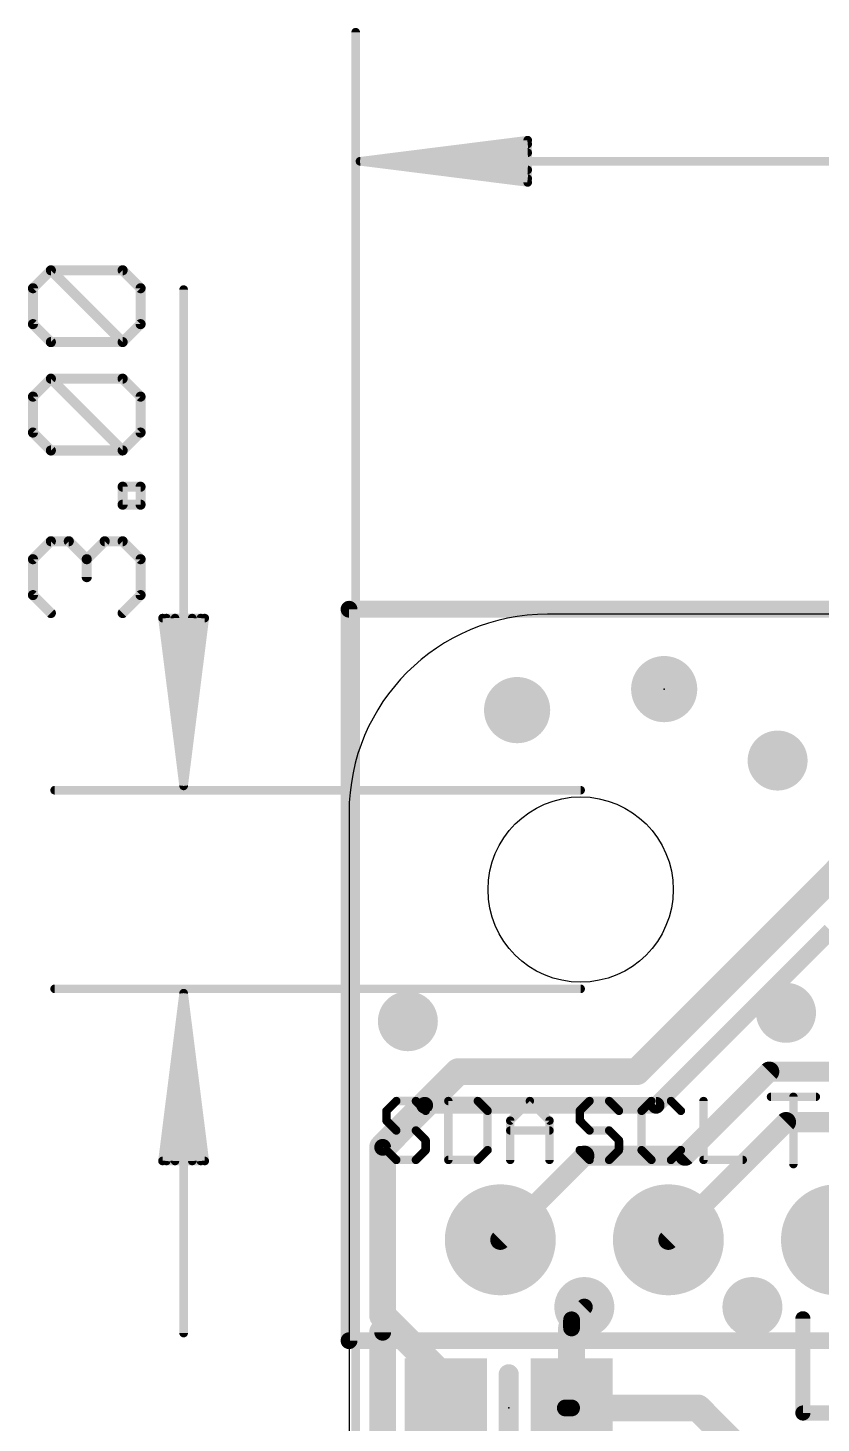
# Model space of a CAD drawing. Extents: x -5.3 to 74.7, y -12.4 to 39.9.
# Drawn here: x -4.85 to 7.13, y 18.44 to 39.52 of the extents above; entities that cross this region are included whole.
import ezdxf

# ---------------------------------------------------------------- set-up
doc = ezdxf.new("R2010")
doc.units = 0
for name, color, linetype in [('1', 12, 'CONTINUOUS'), ('16', 5, 'CONTINUOUS'), ('17', 110, 'CONTINUOUS'), ('18', 110, 'CONTINUOUS'), ('20', 4, 'CONTINUOUS'), ('21', 40, 'CONTINUOUS'), ('23', 40, 'CONTINUOUS'), ('47', 253, 'CONTINUOUS')]:
    doc.layers.add(name, color=color, linetype=linetype)

# ---------------------------------------------------------------- blocks, each defined once
blk = doc.blocks.new('RECT')
blk.add_solid([(-0.5, -0.5), (0.5, -0.5), (-0.5, 0.5), (0.5, 0.5)])
blk = doc.blocks.new('PIE')
at = {"const_width": 0.5}
blk.add_lwpolyline([(0, -0.25, 1), (0, 0.25, 1), (0, -0.25)], format="xyb", dxfattribs=at)
blk = doc.blocks.new('ROUNDP')
at = {"const_width": 0.5}
blk.add_lwpolyline([(0, -0.25, 1), (0, 0.25, 1), (0, -0.25)], format="xyb", dxfattribs=at)
blk = doc.blocks.new('ROUNDV')
at = {"const_width": 0.5}
blk.add_lwpolyline([(0, -0.25, 1), (0, 0.25, 1), (0, -0.25)], format="xyb", dxfattribs=at)

msp = doc.modelspace()

# ---------------------------------------------------------------- linework, layer by layer
at = {"layer": '1'}
for points, const_width in [([(0, 30.734), (0, 19.685)], 0.254), ([(65.024, 30.734), (0, 30.734)], 0.254), ([(4.349, 23.749), (8.37, 27.77)], 0.4064), ([(0.508, 22.606), (1.651, 23.749)], 0.4064), ([(1.651, 23.749), (4.349, 23.749)], 0.4064), ([(5.08, 22.479), (6.35, 23.749)], 0.3048), ([(6.35, 23.749), (9.906, 23.749)], 0.3048), ([(4.826, 21.209), (6.604, 22.987)], 0.3048), ([(6.604, 22.987), (11.303, 22.987)], 0.3048), ([(0.508, 20.066), (0.508, 22.606)], 0.4064), ([(2.286, 21.209), (3.556, 22.479)], 0.3048), ([(3.556, 22.479), (5.08, 22.479)], 0.3048), ([(1.463, 19.111), (0.508, 20.066)], 0.4064), ([(3.556, 20.193), (3.363, 20)], 0.254), ([(3.363, 19.878), (3.363, 18.669)], 0.4064), ([(3.363, 20), (3.363, 19.878)], 0.254), ([(0, 19.685), (27.559, 19.685)], 0.254), ([(1.463, 18.669), (1.463, 19.111)], 0.4064), ([(1.463, 18.669), (1.463, 17.6831)], 0.4064), ([(3.269, 18.669), (3.269, 17.846)], 0.4064), ([(3.363, 18.669), (3.269, 18.669)], 0.254), ([(5.273, 18.669), (3.363, 18.669)], 0.4064), ([(6.797, 17.145), (5.273, 18.669)], 0.4064)]:
    msp.add_lwpolyline(points, dxfattribs=dict(at, const_width=const_width))
for points, const_width in [([(0.0635, 30.734, 1), (-0.0635, 30.734)], 0.127), ([(0, 30.7975, 1), (0, 30.6705)], 0.127), ([(1.651, 23.8506, 1), (1.651, 23.6474)], 0.2032), ([(1.7228, 23.6772, 1), (1.5792, 23.8208)], 0.2032), ([(4.2772, 23.8208, 1), (4.4208, 23.6772)], 0.2032), ([(4.349, 23.6474, 1), (4.349, 23.8506)], 0.2032), ([(6.35, 23.8252, 1), (6.35, 23.6728)], 0.1524), ([(6.4039, 23.6951, 1), (6.2961, 23.8029)], 0.1524), ([(6.604, 23.0632, 1), (6.604, 22.9108)], 0.1524), ([(6.6579, 22.9331, 1), (6.5501, 23.0409)], 0.1524), ([(0.6096, 22.606, 1), (0.4064, 22.606)], 0.2032), ([(0.4362, 22.6778, 1), (0.5798, 22.5342)], 0.2032), ([(3.556, 22.5552, 1), (3.556, 22.4028)], 0.1524), ([(3.6099, 22.4251, 1), (3.5021, 22.5329)], 0.1524), ([(5.0261, 22.5329, 1), (5.1339, 22.4251)], 0.1524), ([(5.08, 22.4028, 1), (5.08, 22.5552)], 0.1524), ([(2.2321, 21.2629, 1), (2.3399, 21.1551)], 0.1524), ([(4.7721, 21.2629, 1), (4.8799, 21.1551)], 0.1524), ([(0.5798, 20.1378, 1), (0.4362, 19.9942)], 0.2032), ([(3.6009, 20.1481, 1), (3.5111, 20.2379)], 0.127), ([(0.4064, 20.066, 1), (0.6096, 20.066)], 0.2032), ([(3.4646, 19.878, 1), (3.2614, 19.878)], 0.2032), ([(3.4265, 20, 1), (3.2995, 20)], 0.127), ([(3.3181, 20.0449, 1), (3.4079, 19.9551)], 0.127), ([(0, 19.7485, 1), (0, 19.6215)], 0.127), ([(3.2995, 19.878, 1), (3.4265, 19.878)], 0.127), ([(-0.0635, 19.685, 1), (0.0635, 19.685)], 0.127), ([(1.5646, 19.111, 1), (1.3614, 19.111)], 0.2032), ([(1.3912, 19.0392, 1), (1.5348, 19.1828)], 0.2032), ([(1.5646, 18.669, 1), (1.3614, 18.669)], 0.2032), ([(1.3614, 18.669, 1), (1.5646, 18.669)], 0.2032), ([(3.3706, 18.669, 1), (3.1674, 18.669)], 0.2032), ([(3.269, 18.7325, 1), (3.269, 18.6055)], 0.127), ([(3.363, 18.7706, 1), (3.363, 18.5674)], 0.2032), ([(3.2614, 18.669, 1), (3.4646, 18.669)], 0.2032), ([(3.363, 18.6055, 1), (3.363, 18.7325)], 0.127), ([(5.3448, 18.7408, 1), (5.2012, 18.5972)], 0.2032), ([(5.273, 18.5674, 1), (5.273, 18.7706)], 0.2032)]:
    msp.add_lwpolyline(points, format="xyb", dxfattribs=dict(at, const_width=const_width))
at = {"layer": '16'}
for points, const_width in [([(0, 30.734), (0, 19.685)], 0.254), ([(65.024, 30.734), (0, 30.734)], 0.254), ([(7.2774, 25.878), (4.6404, 23.241)], 0.254), ([(1.143, 23.241), (0.508, 22.606)], 0.254), ([(4.6404, 23.241), (1.143, 23.241)], 0.254), ([(0.508, 22.606), (0.508, 19.812)], 0.254), ([(0, 19.685), (65.024, 19.685)], 0.254), ([(0.508, 12.954), (0.508, 19.812)], 0.4064)]:
    msp.add_lwpolyline(points, dxfattribs=dict(at, const_width=const_width))
for points, const_width in [([(0.0635, 30.734, 1), (-0.0635, 30.734)], 0.127), ([(0, 30.7975, 1), (0, 30.6705)], 0.127), ([(1.143, 23.3045, 1), (1.143, 23.1775)], 0.127), ([(1.1879, 23.1961, 1), (1.0981, 23.2859)], 0.127), ([(4.5955, 23.2859, 1), (4.6853, 23.1961)], 0.127), ([(4.6404, 23.1775, 1), (4.6404, 23.3045)], 0.127), ([(0.5715, 22.606, 1), (0.4445, 22.606)], 0.127), ([(0.4631, 22.6509, 1), (0.5529, 22.5611)], 0.127), ([(0, 19.7485, 1), (0, 19.6215)], 0.127), ([(0.6096, 19.812, 1), (0.4064, 19.812)], 0.2032), ([(0.4445, 19.812, 1), (0.5715, 19.812)], 0.127), ([(-0.0635, 19.685, 1), (0.0635, 19.685)], 0.127)]:
    msp.add_lwpolyline(points, format="xyb", dxfattribs=dict(at, const_width=const_width))
at = {"layer": '20'}
for p, q in [((62, 30.6604), (3, 30.6604)), ((0, 27.6604), (0, 3))]:
    msp.add_line(p, q, dxfattribs=at)
msp.add_circle((3.5, 26.5), 1.4, dxfattribs=at)
msp.add_arc((3, 27.6604), 3, 90, 180, dxfattribs=at)
at = {"layer": '21'}
for points, const_width in [([(6.377, 23.3689), (7.055, 23.3689)], 0.127), ([(6.716, 22.352), (6.716, 23.3689)], 0.127), ([(0.7135, 23.3053), (0.5652, 23.157)], 0.127), ([(0.5652, 23.157), (0.5652, 23.0087)], 0.127), ([(1.0101, 23.3053), (0.7135, 23.3053)], 0.127), ([(1.1584, 23.157), (1.0101, 23.3053)], 0.127), ([(1.5007, 23.3053), (1.5007, 22.4155)], 0.127), ([(1.9456, 23.3053), (1.5007, 23.3053)], 0.127), ([(2.0939, 23.157), (1.9456, 23.3053)], 0.127), ([(2.0939, 22.5638), (2.0939, 23.157)], 0.127), ([(2.4363, 23.0087), (2.7328, 23.3053)], 0.127), ([(2.7328, 23.3053), (3.0294, 23.0087)], 0.127), ([(3.6345, 23.3053), (3.4862, 23.157)], 0.127), ([(3.4862, 23.157), (3.4862, 23.0087)], 0.127), ([(3.9311, 23.3053), (3.6345, 23.3053)], 0.127), ([(4.0794, 23.157), (3.9311, 23.3053)], 0.127), ([(4.57, 23.3053), (4.4217, 23.157)], 0.127), ([(4.4217, 23.157), (4.4217, 22.5638)], 0.127), ([(4.8666, 23.3053), (4.57, 23.3053)], 0.127), ([(5.0149, 23.157), (4.8666, 23.3053)], 0.127), ([(5.3573, 23.3053), (5.3573, 22.4155)], 0.127), ([(0.5652, 23.0087), (0.7135, 22.8604)], 0.127), ([(2.4363, 22.4155), (2.4363, 23.0087)], 0.127), ([(3.0294, 23.0087), (3.0294, 22.4155)], 0.127), ([(3.4862, 23.0087), (3.6345, 22.8604)], 0.127), ([(0.7135, 22.8604), (1.0101, 22.8604)], 0.127), ([(1.0101, 22.8604), (1.1584, 22.7121)], 0.127), ([(1.1584, 22.7121), (1.1584, 22.5638)], 0.127), ([(2.4363, 22.8604), (3.0294, 22.8604)], 0.127), ([(3.6345, 22.8604), (3.9311, 22.8604)], 0.127), ([(3.9311, 22.8604), (4.0794, 22.7121)], 0.127), ([(4.0794, 22.7121), (4.0794, 22.5638)], 0.127), ([(0.7135, 22.4155), (0.5652, 22.5638)], 0.127), ([(1.1584, 22.5638), (1.0101, 22.4155)], 0.127), ([(1.9456, 22.4155), (2.0939, 22.5638)], 0.127), ([(3.6345, 22.4155), (3.4862, 22.5638)], 0.127), ([(4.0794, 22.5638), (3.9311, 22.4155)], 0.127), ([(4.4217, 22.5638), (4.57, 22.4155)], 0.127), ([(4.8666, 22.4155), (5.0149, 22.5638)], 0.127), ([(1.0101, 22.4155), (0.7135, 22.4155)], 0.127), ([(1.5007, 22.4155), (1.9456, 22.4155)], 0.127), ([(3.9311, 22.4155), (3.6345, 22.4155)], 0.127), ([(4.57, 22.4155), (4.8666, 22.4155)], 0.127), ([(5.3573, 22.4155), (5.9504, 22.4155)], 0.127), ([(6.8592, 20.0164), (6.8592, 18.5928)], 0.2286), ([(2.413, 19.177), (2.413, 18.161)], 0.3048), ([(6.8592, 18.5928), (7.8082, 18.5928)], 0.2286)]:
    msp.add_lwpolyline(points, dxfattribs=dict(at, const_width=const_width))
for points, const_width in [([(6.377, 23.4006, 1), (6.377, 23.3371)], 0.0635), ([(6.7477, 23.3689, 1), (6.6842, 23.3689)], 0.0635), ([(7.055, 23.3371, 1), (7.055, 23.4006)], 0.0635), ([(0.597, 23.157, 1), (0.5335, 23.157)], 0.0635), ([(0.5428, 23.1794, 1), (0.5877, 23.1345)], 0.0635), ([(0.7135, 23.337, 1), (0.7135, 23.2735)], 0.0635), ([(0.736, 23.2828, 1), (0.6911, 23.3277)], 0.0635), ([(1.0326, 23.3277, 1), (0.9876, 23.2828)], 0.0635), ([(1.0101, 23.2735, 1), (1.0101, 23.337)], 0.0635), ([(1.1359, 23.1345, 1), (1.1808, 23.1794)], 0.0635), ([(1.5007, 23.337, 1), (1.5007, 23.2735)], 0.0635), ([(1.5325, 23.3053, 1), (1.469, 23.3053)], 0.0635), ([(1.9681, 23.3277, 1), (1.9232, 23.2828)], 0.0635), ([(1.9456, 23.2735, 1), (1.9456, 23.337)], 0.0635), ([(2.1257, 23.157, 1), (2.0622, 23.157)], 0.0635), ([(2.0715, 23.1345, 1), (2.1164, 23.1794)], 0.0635), ([(2.7553, 23.3277, 1), (2.7104, 23.2828)], 0.0635), ([(2.7553, 23.2828, 1), (2.7104, 23.3277)], 0.0635), ([(3.518, 23.157, 1), (3.4545, 23.157)], 0.0635), ([(3.4638, 23.1794, 1), (3.5087, 23.1345)], 0.0635), ([(3.6345, 23.337, 1), (3.6345, 23.2735)], 0.0635), ([(3.657, 23.2828, 1), (3.6121, 23.3277)], 0.0635), ([(3.9536, 23.3277, 1), (3.9086, 23.2828)], 0.0635), ([(3.9311, 23.2735, 1), (3.9311, 23.337)], 0.0635), ([(4.0569, 23.1345, 1), (4.1018, 23.1794)], 0.0635), ([(4.4535, 23.157, 1), (4.39, 23.157)], 0.0635), ([(4.3993, 23.1794, 1), (4.4442, 23.1345)], 0.0635), ([(4.57, 23.337, 1), (4.57, 23.2735)], 0.0635), ([(4.5925, 23.2828, 1), (4.5476, 23.3277)], 0.0635), ([(4.8891, 23.3277, 1), (4.8442, 23.2828)], 0.0635), ([(4.8666, 23.2735, 1), (4.8666, 23.337)], 0.0635), ([(4.9925, 23.1345, 1), (5.0374, 23.1794)], 0.0635), ([(5.389, 23.3053, 1), (5.3255, 23.3053)], 0.0635), ([(0.5877, 23.0311, 1), (0.5428, 22.9862)], 0.0635), ([(0.5335, 23.0087, 1), (0.597, 23.0087)], 0.0635), ([(2.468, 23.0087, 1), (2.4045, 23.0087)], 0.0635), ([(2.4138, 23.0311, 1), (2.4587, 22.9862)], 0.0635), ([(3.0612, 23.0087, 1), (2.9977, 23.0087)], 0.0635), ([(3.007, 22.9862, 1), (3.0519, 23.0311)], 0.0635), ([(3.5087, 23.0311, 1), (3.4638, 22.9862)], 0.0635), ([(3.4545, 23.0087, 1), (3.518, 23.0087)], 0.0635), ([(0.7135, 22.8921, 1), (0.7135, 22.8286)], 0.0635), ([(0.6911, 22.8379, 1), (0.736, 22.8828)], 0.0635), ([(1.0326, 22.8828, 1), (0.9876, 22.8379)], 0.0635), ([(1.0101, 22.8286, 1), (1.0101, 22.8921)], 0.0635), ([(1.1901, 22.7121, 1), (1.1266, 22.7121)], 0.0635), ([(1.1359, 22.6896, 1), (1.1808, 22.7345)], 0.0635), ([(2.4363, 22.8921, 1), (2.4363, 22.8286)], 0.0635), ([(3.0294, 22.8286, 1), (3.0294, 22.8921)], 0.0635), ([(3.6345, 22.8921, 1), (3.6345, 22.8286)], 0.0635), ([(3.6121, 22.8379, 1), (3.657, 22.8828)], 0.0635), ([(3.9536, 22.8828, 1), (3.9086, 22.8379)], 0.0635), ([(3.9311, 22.8286, 1), (3.9311, 22.8921)], 0.0635), ([(4.1111, 22.7121, 1), (4.0476, 22.7121)], 0.0635), ([(4.0569, 22.6896, 1), (4.1018, 22.7345)], 0.0635), ([(0.5877, 22.5862, 1), (0.5428, 22.5413)], 0.0635), ([(1.1266, 22.5638, 1), (1.1901, 22.5638)], 0.0635), ([(1.1808, 22.5413, 1), (1.1359, 22.5862)], 0.0635), ([(2.0622, 22.5638, 1), (2.1257, 22.5638)], 0.0635), ([(2.1164, 22.5413, 1), (2.0715, 22.5862)], 0.0635), ([(3.5087, 22.5862, 1), (3.4638, 22.5413)], 0.0635), ([(4.0476, 22.5638, 1), (4.1111, 22.5638)], 0.0635), ([(4.1018, 22.5413, 1), (4.0569, 22.5862)], 0.0635), ([(4.39, 22.5638, 1), (4.4535, 22.5638)], 0.0635), ([(4.4442, 22.5862, 1), (4.3993, 22.5413)], 0.0635), ([(5.0374, 22.5413, 1), (4.9925, 22.5862)], 0.0635), ([(0.7135, 22.4473, 1), (0.7135, 22.3838)], 0.0635), ([(0.6911, 22.393, 1), (0.736, 22.438)], 0.0635), ([(0.9876, 22.438, 1), (1.0326, 22.393)], 0.0635), ([(1.0101, 22.3838, 1), (1.0101, 22.4473)], 0.0635), ([(1.5007, 22.4473, 1), (1.5007, 22.3838)], 0.0635), ([(1.469, 22.4155, 1), (1.5325, 22.4155)], 0.0635), ([(1.9232, 22.438, 1), (1.9681, 22.393)], 0.0635), ([(1.9456, 22.3838, 1), (1.9456, 22.4473)], 0.0635), ([(2.4045, 22.4155, 1), (2.468, 22.4155)], 0.0635), ([(2.9977, 22.4155, 1), (3.0612, 22.4155)], 0.0635), ([(3.6345, 22.4473, 1), (3.6345, 22.3838)], 0.0635), ([(3.6121, 22.393, 1), (3.657, 22.438)], 0.0635), ([(3.9086, 22.438, 1), (3.9536, 22.393)], 0.0635), ([(3.9311, 22.3838, 1), (3.9311, 22.4473)], 0.0635), ([(4.57, 22.4473, 1), (4.57, 22.3838)], 0.0635), ([(4.5476, 22.393, 1), (4.5925, 22.438)], 0.0635), ([(4.8442, 22.438, 1), (4.8891, 22.393)], 0.0635), ([(4.8666, 22.3838, 1), (4.8666, 22.4473)], 0.0635), ([(5.3573, 22.4473, 1), (5.3573, 22.3838)], 0.0635), ([(5.3255, 22.4155, 1), (5.389, 22.4155)], 0.0635), ([(5.9504, 22.3838, 1), (5.9504, 22.4473)], 0.0635), ([(6.6842, 22.352, 1), (6.7477, 22.352)], 0.0635), ([(6.9163, 20.0164, 1), (6.802, 20.0164)], 0.1143), ([(2.4892, 19.177, 1), (2.3368, 19.177)], 0.1524), ([(6.802, 18.5928, 1), (6.9163, 18.5928)], 0.1143), ([(6.8592, 18.65, 1), (6.8592, 18.5357)], 0.1143)]:
    msp.add_lwpolyline(points, format="xyb", dxfattribs=dict(at, const_width=const_width))
at = {"layer": '23'}
for p in [(4.7625, 29.5275), (2.413, 18.669)]:
    msp.add_point(p, dxfattribs=at)
at = {"layer": '47'}
for points, const_width in [([(0.1, 18), (0.1, 39.45)], 0.13), ([(0.165, 37.5), (2.7, 37.8192)], 0.13), ([(0.165, 37.5), (2.7, 37.76)], 0.13), ([(2.7, 37.8192), (2.7, 37.1808)], 0.13), ([(0.165, 37.5), (2.7, 37.63)], 0.13), ([(0.165, 37.5), (65.035, 37.5)], 0.13), ([(2.7, 37.1808), (0.165, 37.5)], 0.13), ([(2.7, 37.37), (0.165, 37.5)], 0.13), ([(2.7, 37.24), (0.165, 37.5)], 0.13), ([(-4.7777, 35.5826), (-4.5065, 35.8538)], 0.1524), ([(-4.5065, 35.8538), (-3.4219, 35.8538)], 0.1524), ([(-3.4219, 34.7691), (-4.5065, 35.8538)], 0.1524), ([(-3.4219, 35.8538), (-3.1507, 35.5826)], 0.1524), ([(-4.7777, 35.0403), (-4.7777, 35.5826)], 0.1524), ([(-3.1507, 35.5826), (-3.1507, 35.0403)], 0.1524), ([(-2.5, 28.065), (-2.5, 35.5628)], 0.13), ([(-4.5065, 34.7691), (-4.7777, 35.0403)], 0.1524), ([(-3.1507, 35.0403), (-3.4219, 34.7691)], 0.1524), ([(-3.4219, 34.7691), (-4.5065, 34.7691)], 0.1524), ([(-4.7777, 33.9454), (-4.5065, 34.2166)], 0.1524), ([(-4.5065, 34.2166), (-3.4219, 34.2166)], 0.1524), ([(-3.4219, 33.1319), (-4.5065, 34.2166)], 0.1524), ([(-3.4219, 34.2166), (-3.1507, 33.9454)], 0.1524), ([(-4.7777, 33.4031), (-4.7777, 33.9454)], 0.1524), ([(-3.1507, 33.9454), (-3.1507, 33.4031)], 0.1524), ([(-4.5065, 33.1319), (-4.7777, 33.4031)], 0.1524), ([(-3.1507, 33.4031), (-3.4219, 33.1319)], 0.1524), ([(-3.4219, 33.1319), (-4.5065, 33.1319)], 0.1524), ([(-3.4219, 32.3134), (-3.4219, 32.5845)], 0.1524), ([(-3.4219, 32.5845), (-3.1507, 32.5845)], 0.1524), ([(-3.1507, 32.5845), (-3.1507, 32.3134)], 0.1524), ([(-3.1507, 32.3134), (-3.4219, 32.3134)], 0.1524), ([(-4.7777, 31.4897), (-4.5065, 31.7609)], 0.1524), ([(-4.5065, 31.7609), (-4.2354, 31.7609)], 0.1524), ([(-4.2354, 31.7609), (-3.9642, 31.4897)], 0.1524), ([(-3.9642, 31.4897), (-3.693, 31.7609)], 0.1524), ([(-3.693, 31.7609), (-3.4219, 31.7609)], 0.1524), ([(-3.4219, 31.7609), (-3.1507, 31.4897)], 0.1524), ([(-4.7777, 30.9474), (-4.7777, 31.4897)], 0.1524), ([(-3.9642, 31.4897), (-3.9642, 31.2185)], 0.1524), ([(-3.1507, 31.4897), (-3.1507, 30.9474)], 0.1524), ([(-4.5065, 30.6762), (-4.7777, 30.9474)], 0.1524), ([(-3.1507, 30.9474), (-3.4219, 30.6762)], 0.1524), ([(-2.5, 28.065), (-2.8192, 30.6)], 0.13), ([(-2.8192, 30.6), (-2.1808, 30.6)], 0.13), ([(-2.5, 28.065), (-2.76, 30.6)], 0.13), ([(-2.5, 28.065), (-2.63, 30.6)], 0.13), ([(-2.1808, 30.6), (-2.5, 28.065)], 0.13), ([(-2.37, 30.6), (-2.5, 28.065)], 0.13), ([(-2.24, 30.6), (-2.5, 28.065)], 0.13), ([(3.5, 28), (-4.45, 28)], 0.13), ([(3.5, 25), (-4.45, 25)], 0.13), ([(-2.5, 24.935), (-2.8192, 22.4)], 0.13), ([(-2.5, 24.935), (-2.76, 22.4)], 0.13), ([(-2.5, 24.935), (-2.63, 22.4)], 0.13), ([(-2.5, 24.935), (-2.5, 19.8)], 0.13), ([(-2.1808, 22.4), (-2.5, 24.935)], 0.13), ([(-2.37, 22.4), (-2.5, 24.935)], 0.13), ([(-2.24, 22.4), (-2.5, 24.935)], 0.13), ([(-2.8192, 22.4), (-2.1808, 22.4)], 0.13)]:
    msp.add_lwpolyline(points, dxfattribs=dict(at, const_width=const_width))
for points, const_width in [([(0.1325, 39.45, 1), (0.0675, 39.45)], 0.065), ([(2.7325, 37.8192, 1), (2.6675, 37.8192)], 0.065), ([(2.7041, 37.787, 1), (2.6959, 37.8515)], 0.065), ([(2.7033, 37.7277, 1), (2.6967, 37.7923)], 0.065), ([(0.165, 37.5325, 1), (0.165, 37.4675)], 0.065), ([(0.1691, 37.5322, 1), (0.1609, 37.4678)], 0.065), ([(0.1633, 37.5325, 1), (0.1667, 37.4675)], 0.065), ([(0.1667, 37.5325, 1), (0.1633, 37.4675)], 0.065), ([(0.1683, 37.5323, 1), (0.1617, 37.4677)], 0.065), ([(0.1617, 37.5323, 1), (0.1683, 37.4677)], 0.065), ([(0.1609, 37.5322, 1), (0.1691, 37.4678)], 0.065), ([(2.7017, 37.5975, 1), (2.6983, 37.6625)], 0.065), ([(2.6967, 37.2077, 1), (2.7033, 37.2723)], 0.065), ([(2.6983, 37.3375, 1), (2.7017, 37.4025)], 0.065), ([(2.6675, 37.1808, 1), (2.7325, 37.1808)], 0.065), ([(2.6959, 37.1485, 1), (2.7041, 37.213)], 0.065), ([(-4.4796, 35.8807, 1), (-4.5335, 35.8268)], 0.0762), ([(-4.5065, 35.8919, 1), (-4.5065, 35.8157)], 0.0762), ([(-4.4796, 35.8268, 1), (-4.5335, 35.8807)], 0.0762), ([(-3.3949, 35.8807, 1), (-3.4488, 35.8268)], 0.0762), ([(-3.4219, 35.8157, 1), (-3.4219, 35.8919)], 0.0762), ([(-4.7396, 35.5826, 1), (-4.8158, 35.5826)], 0.0762), ([(-4.8046, 35.6095, 1), (-4.7507, 35.5556)], 0.0762), ([(-3.1126, 35.5826, 1), (-3.1888, 35.5826)], 0.0762), ([(-3.1776, 35.5556, 1), (-3.1238, 35.6095)], 0.0762), ([(-2.4675, 35.5628, 1), (-2.5325, 35.5628)], 0.065), ([(-4.7507, 35.0672, 1), (-4.8046, 35.0133)], 0.0762), ([(-4.8158, 35.0403, 1), (-4.7396, 35.0403)], 0.0762), ([(-3.1888, 35.0403, 1), (-3.1126, 35.0403)], 0.0762), ([(-3.1238, 35.0133, 1), (-3.1776, 35.0672)], 0.0762), ([(-4.5065, 34.8072, 1), (-4.5065, 34.731)], 0.0762), ([(-4.5335, 34.7421, 1), (-4.4796, 34.796)], 0.0762), ([(-3.4488, 34.796, 1), (-3.3949, 34.7421)], 0.0762), ([(-3.4488, 34.7421, 1), (-3.3949, 34.796)], 0.0762), ([(-3.4219, 34.731, 1), (-3.4219, 34.8072)], 0.0762), ([(-4.5065, 34.2547, 1), (-4.5065, 34.1785)], 0.0762), ([(-4.4796, 34.2435, 1), (-4.5335, 34.1897)], 0.0762), ([(-4.4796, 34.1897, 1), (-4.5335, 34.2435)], 0.0762), ([(-3.3949, 34.2435, 1), (-3.4488, 34.1897)], 0.0762), ([(-3.4219, 34.1785, 1), (-3.4219, 34.2547)], 0.0762), ([(-4.7396, 33.9454, 1), (-4.8158, 33.9454)], 0.0762), ([(-4.8046, 33.9724, 1), (-4.7507, 33.9185)], 0.0762), ([(-3.1126, 33.9454, 1), (-3.1888, 33.9454)], 0.0762), ([(-3.1776, 33.9185, 1), (-3.1238, 33.9724)], 0.0762), ([(-4.8158, 33.4031, 1), (-4.7396, 33.4031)], 0.0762), ([(-4.7507, 33.43, 1), (-4.8046, 33.3762)], 0.0762), ([(-3.1888, 33.4031, 1), (-3.1126, 33.4031)], 0.0762), ([(-3.1238, 33.3762, 1), (-3.1776, 33.43)], 0.0762), ([(-4.5065, 33.17, 1), (-4.5065, 33.0938)], 0.0762), ([(-4.5335, 33.105, 1), (-4.4796, 33.1589)], 0.0762), ([(-3.4488, 33.1589, 1), (-3.3949, 33.105)], 0.0762), ([(-3.4488, 33.105, 1), (-3.3949, 33.1589)], 0.0762), ([(-3.4219, 33.0938, 1), (-3.4219, 33.17)], 0.0762), ([(-3.3838, 32.5845, 1), (-3.46, 32.5845)], 0.0762), ([(-3.4219, 32.6226, 1), (-3.4219, 32.5464)], 0.0762), ([(-3.1126, 32.5845, 1), (-3.1888, 32.5845)], 0.0762), ([(-3.1507, 32.5464, 1), (-3.1507, 32.6226)], 0.0762), ([(-3.4219, 32.3515, 1), (-3.4219, 32.2753)], 0.0762), ([(-3.46, 32.3134, 1), (-3.3838, 32.3134)], 0.0762), ([(-3.1888, 32.3134, 1), (-3.1126, 32.3134)], 0.0762), ([(-3.1507, 32.2753, 1), (-3.1507, 32.3515)], 0.0762), ([(-4.5065, 31.799, 1), (-4.5065, 31.7228)], 0.0762), ([(-4.4796, 31.7339, 1), (-4.5335, 31.7878)], 0.0762), ([(-4.2084, 31.7878, 1), (-4.2623, 31.7339)], 0.0762), ([(-4.2354, 31.7228, 1), (-4.2354, 31.799)], 0.0762), ([(-3.693, 31.799, 1), (-3.693, 31.7228)], 0.0762), ([(-3.6661, 31.7339, 1), (-3.72, 31.7878)], 0.0762), ([(-3.3949, 31.7878, 1), (-3.4488, 31.7339)], 0.0762), ([(-3.4219, 31.7228, 1), (-3.4219, 31.799)], 0.0762), ([(-4.7396, 31.4897, 1), (-4.8158, 31.4897)], 0.0762), ([(-4.8046, 31.5166, 1), (-4.7507, 31.4628)], 0.0762), ([(-3.9261, 31.4897, 1), (-4.0023, 31.4897)], 0.0762), ([(-3.9911, 31.5166, 1), (-3.9373, 31.4628)], 0.0762), ([(-3.9911, 31.4628, 1), (-3.9373, 31.5166)], 0.0762), ([(-3.1126, 31.4897, 1), (-3.1888, 31.4897)], 0.0762), ([(-3.1776, 31.4628, 1), (-3.1238, 31.5166)], 0.0762), ([(-4.0023, 31.2185, 1), (-3.9261, 31.2185)], 0.0762), ([(-4.7507, 30.9743, 1), (-4.8046, 30.9204)], 0.0762), ([(-4.8158, 30.9474, 1), (-4.7396, 30.9474)], 0.0762), ([(-3.1888, 30.9474, 1), (-3.1126, 30.9474)], 0.0762), ([(-3.1238, 30.9204, 1), (-3.1776, 30.9743)], 0.0762), ([(-4.5335, 30.6493, 1), (-4.4796, 30.7031)], 0.0762), ([(-3.4488, 30.7031, 1), (-3.3949, 30.6493)], 0.0762), ([(-2.787, 30.6041, 1), (-2.8515, 30.5959)], 0.065), ([(-2.8192, 30.6325, 1), (-2.8192, 30.5675)], 0.065), ([(-2.7277, 30.6033, 1), (-2.7923, 30.5967)], 0.065), ([(-2.5975, 30.6017, 1), (-2.6625, 30.5983)], 0.065), ([(-2.3375, 30.5983, 1), (-2.4025, 30.6017)], 0.065), ([(-2.2077, 30.5967, 1), (-2.2723, 30.6033)], 0.065), ([(-2.1485, 30.5959, 1), (-2.213, 30.6041)], 0.065), ([(-2.1808, 30.5675, 1), (-2.1808, 30.6325)], 0.065), ([(-4.45, 28.0325, 1), (-4.45, 27.9675)], 0.065), ([(-2.5322, 28.0691, 1), (-2.4678, 28.0609)], 0.065), ([(-2.5323, 28.0683, 1), (-2.4677, 28.0617)], 0.065), ([(-2.5325, 28.0633, 1), (-2.4675, 28.0667)], 0.065), ([(-2.5325, 28.0667, 1), (-2.4675, 28.0633)], 0.065), ([(-2.5325, 28.065, 1), (-2.4675, 28.065)], 0.065), ([(-2.5323, 28.0617, 1), (-2.4677, 28.0683)], 0.065), ([(-2.5322, 28.0609, 1), (-2.4678, 28.0691)], 0.065), ([(3.5, 27.9675, 1), (3.5, 28.0325)], 0.065), ([(-4.45, 25.0325, 1), (-4.45, 24.9675)], 0.065), ([(-2.4675, 24.935, 1), (-2.5325, 24.935)], 0.065), ([(-2.4678, 24.9391, 1), (-2.5322, 24.9309)], 0.065), ([(-2.4675, 24.9333, 1), (-2.5325, 24.9367)], 0.065), ([(-2.4675, 24.9367, 1), (-2.5325, 24.9333)], 0.065), ([(-2.4677, 24.9383, 1), (-2.5323, 24.9317)], 0.065), ([(-2.4677, 24.9317, 1), (-2.5323, 24.9383)], 0.065), ([(-2.4678, 24.9309, 1), (-2.5322, 24.9391)], 0.065), ([(3.5, 24.9675, 1), (3.5, 25.0325)], 0.065), ([(-2.8515, 22.4041, 1), (-2.787, 22.3959)], 0.065), ([(-2.8192, 22.4325, 1), (-2.8192, 22.3675)], 0.065), ([(-2.7923, 22.4033, 1), (-2.7277, 22.3967)], 0.065), ([(-2.6625, 22.4017, 1), (-2.5975, 22.3983)], 0.065), ([(-2.4025, 22.3983, 1), (-2.3375, 22.4017)], 0.065), ([(-2.2723, 22.3967, 1), (-2.2077, 22.4033)], 0.065), ([(-2.213, 22.3959, 1), (-2.1485, 22.4041)], 0.065), ([(-2.1808, 22.3675, 1), (-2.1808, 22.4325)], 0.065), ([(-2.5325, 19.8, 1), (-2.4675, 19.8)], 0.065)]:
    msp.add_lwpolyline(points, format="xyb", dxfattribs=dict(at, const_width=const_width))

# ---------------------------------------------------------------- block references
at = {"layer": '1'}
msp.add_blockref('PIE', (4.7625, 29.5275), dxfattribs=at)
at = {"layer": '1', "xscale": 1.24, "yscale": 1.5}
for p in [(1.463, 18.669), (3.363, 18.669)]:
    msp.add_blockref('RECT', p, dxfattribs=at)
at = {"layer": '16'}
msp.add_blockref('PIE', (2.54, 29.21), dxfattribs=at)
at = {"layer": '17', "xscale": 1.6764, "yscale": 1.6764, "rotation": 90}
for p in [(2.286, 21.209), (2.286, 21.209), (4.826, 21.209), (4.826, 21.209), (7.366, 21.209), (7.366, 21.209)]:
    msp.add_blockref('ROUNDP', p, dxfattribs=at)
at = {"layer": '18', "xscale": 0.9064, "yscale": 0.9064}
for p in [(6.477, 28.448), (6.477, 28.448), (6.604, 24.638), (6.604, 24.638), (0.889, 24.511), (0.889, 24.511), (3.556, 20.193), (3.556, 20.193), (6.096, 20.193), (6.096, 20.193)]:
    msp.add_blockref('ROUNDV', p, dxfattribs=at)

doc.saveas('drawing.dxf')
